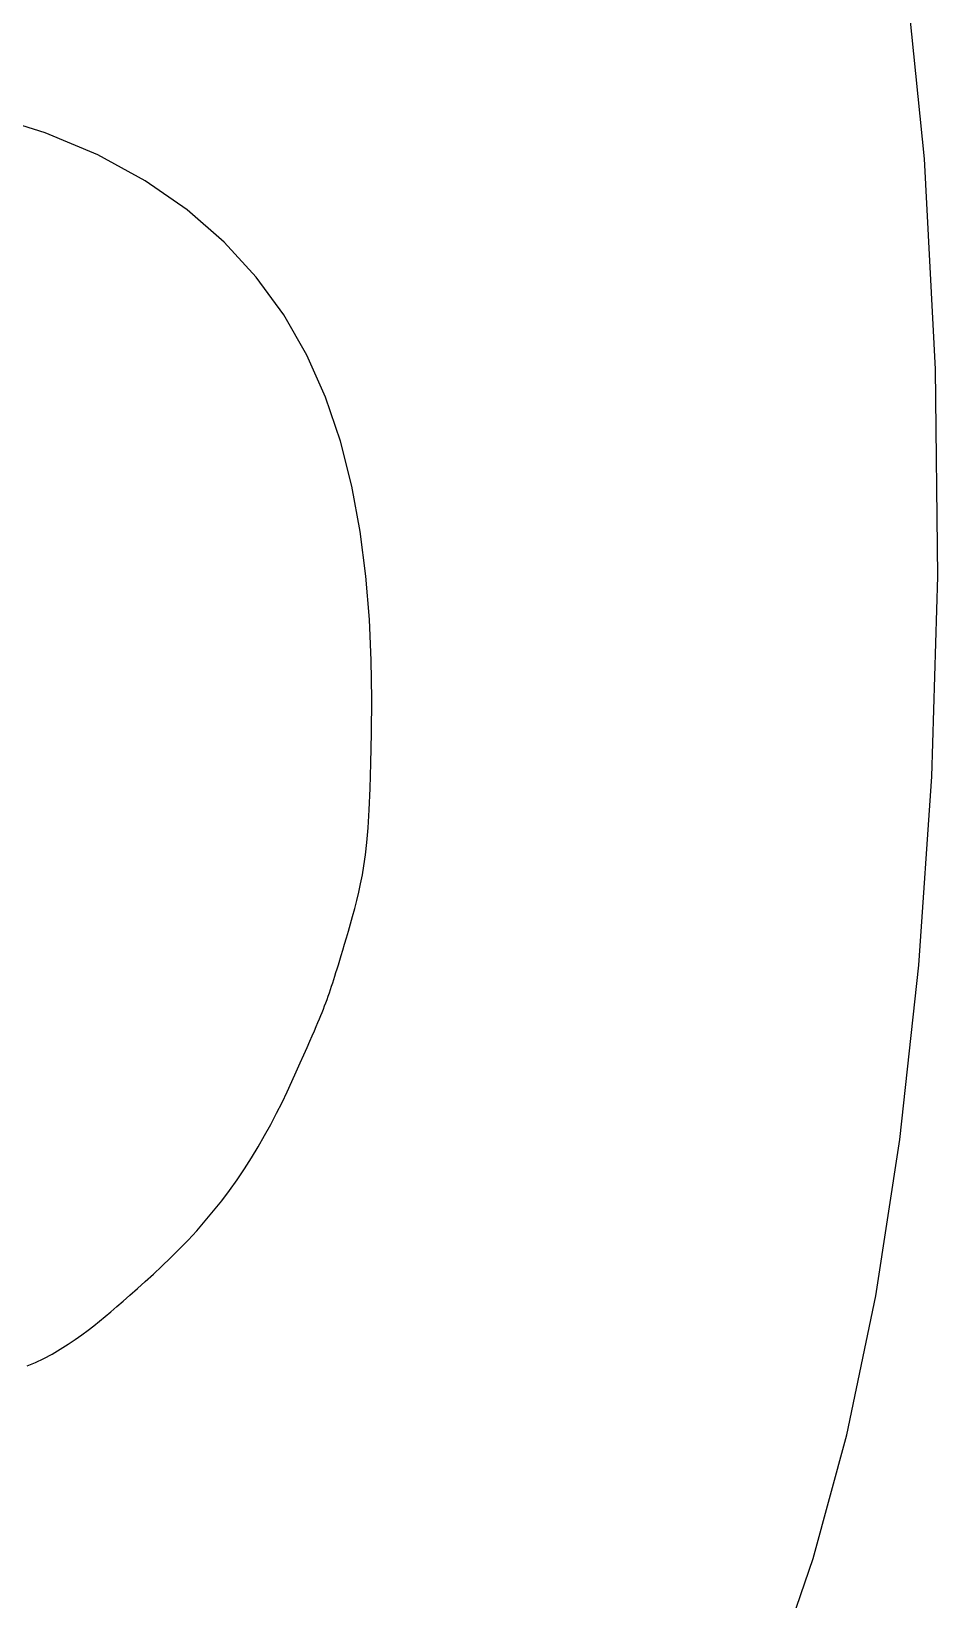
# Model space of a CAD drawing. Extents: x -4 to 53.9, y 13.5 to 77.8.
# Drawn here: x 42.08 to 53.87, y 33.91 to 54.29 of the extents above; entities that cross this region are included whole.
import ezdxf

# ---------------------------------------------------------------- set-up
doc = ezdxf.new("R2010")
doc.units = 0
doc.layers.add('FACE', color=7, linetype='CONTINUOUS')
doc.layers.add('SKULL', color=7, linetype='CONTINUOUS')

# ---------------------------------------------------------------- blocks, each defined once
blk = doc.blocks.new('BLOCK_530')
at = {"layer": 'FACE', "color": 1}
blk.add_lwpolyline([(42.029, 36.945), (42.138, 36.987)], dxfattribs=at)
blk = doc.blocks.new('BLOCK_531')
at = {"layer": 'FACE', "color": 1}
blk.add_lwpolyline([(42.138, 36.987), (42.247, 37.039)], dxfattribs=at)
blk = doc.blocks.new('BLOCK_532')
at = {"layer": 'FACE', "color": 1}
blk.add_lwpolyline([(42.247, 37.039), (42.355, 37.098)], dxfattribs=at)
blk = doc.blocks.new('BLOCK_533')
at = {"layer": 'FACE', "color": 1}
blk.add_lwpolyline([(42.355, 37.098), (42.46, 37.16)], dxfattribs=at)
blk = doc.blocks.new('BLOCK_534')
at = {"layer": 'FACE', "color": 1}
blk.add_lwpolyline([(42.46, 37.16), (42.561, 37.225)], dxfattribs=at)
blk = doc.blocks.new('BLOCK_535')
at = {"layer": 'FACE', "color": 1}
blk.add_lwpolyline([(42.561, 37.225), (42.655, 37.288)], dxfattribs=at)
blk = doc.blocks.new('BLOCK_536')
at = {"layer": 'FACE', "color": 1}
blk.add_lwpolyline([(42.655, 37.288), (42.741, 37.349)], dxfattribs=at)
blk = doc.blocks.new('BLOCK_537')
at = {"layer": 'FACE', "color": 1}
blk.add_lwpolyline([(42.741, 37.349), (42.822, 37.408)], dxfattribs=at)
blk = doc.blocks.new('BLOCK_538')
at = {"layer": 'FACE', "color": 1}
blk.add_lwpolyline([(42.822, 37.408), (42.898, 37.466)], dxfattribs=at)
blk = doc.blocks.new('BLOCK_539')
at = {"layer": 'FACE', "color": 1}
blk.add_lwpolyline([(42.898, 37.466), (42.971, 37.525)], dxfattribs=at)
blk = doc.blocks.new('BLOCK_540')
at = {"layer": 'FACE', "color": 1}
blk.add_lwpolyline([(42.971, 37.525), (43.044, 37.585)], dxfattribs=at)
blk = doc.blocks.new('BLOCK_541')
at = {"layer": 'FACE', "color": 1}
blk.add_lwpolyline([(43.044, 37.585), (43.118, 37.648)], dxfattribs=at)
blk = doc.blocks.new('BLOCK_542')
at = {"layer": 'FACE', "color": 1}
blk.add_lwpolyline([(43.118, 37.648), (43.195, 37.715)], dxfattribs=at)
blk = doc.blocks.new('BLOCK_543')
at = {"layer": 'FACE', "color": 1}
blk.add_lwpolyline([(43.195, 37.715), (43.277, 37.787)], dxfattribs=at)
blk = doc.blocks.new('BLOCK_544')
at = {"layer": 'FACE', "color": 1}
blk.add_lwpolyline([(43.277, 37.787), (43.366, 37.865)], dxfattribs=at)
blk = doc.blocks.new('BLOCK_545')
at = {"layer": 'FACE', "color": 1}
blk.add_lwpolyline([(43.366, 37.865), (43.462, 37.95)], dxfattribs=at)
blk = doc.blocks.new('BLOCK_546')
at = {"layer": 'FACE', "color": 1}
blk.add_lwpolyline([(43.462, 37.95), (43.564, 38.041)], dxfattribs=at)
blk = doc.blocks.new('BLOCK_547')
at = {"layer": 'FACE', "color": 1}
blk.add_lwpolyline([(43.564, 38.041), (43.671, 38.138)], dxfattribs=at)
blk = doc.blocks.new('BLOCK_548')
at = {"layer": 'FACE', "color": 1}
blk.add_lwpolyline([(43.671, 38.138), (43.781, 38.241)], dxfattribs=at)
blk = doc.blocks.new('BLOCK_549')
at = {"layer": 'FACE', "color": 1}
blk.add_lwpolyline([(43.781, 38.241), (43.894, 38.349)], dxfattribs=at)
blk = doc.blocks.new('BLOCK_550')
at = {"layer": 'FACE', "color": 1}
blk.add_lwpolyline([(43.894, 38.349), (44.008, 38.462)], dxfattribs=at)
blk = doc.blocks.new('BLOCK_551')
at = {"layer": 'FACE', "color": 1}
blk.add_lwpolyline([(44.008, 38.462), (44.123, 38.58)], dxfattribs=at)
blk = doc.blocks.new('BLOCK_552')
at = {"layer": 'FACE', "color": 1}
blk.add_lwpolyline([(44.123, 38.58), (44.235, 38.702)], dxfattribs=at)
blk = doc.blocks.new('BLOCK_553')
at = {"layer": 'FACE', "color": 1}
blk.add_lwpolyline([(44.235, 38.702), (44.346, 38.828)], dxfattribs=at)
blk = doc.blocks.new('BLOCK_554')
at = {"layer": 'FACE', "color": 1}
blk.add_lwpolyline([(44.346, 38.828), (44.454, 38.958)], dxfattribs=at)
blk = doc.blocks.new('BLOCK_555')
at = {"layer": 'FACE', "color": 1}
blk.add_lwpolyline([(44.454, 38.958), (44.559, 39.091)], dxfattribs=at)
blk = doc.blocks.new('BLOCK_556')
at = {"layer": 'FACE', "color": 1}
blk.add_lwpolyline([(44.559, 39.091), (44.661, 39.226)], dxfattribs=at)
blk = doc.blocks.new('BLOCK_557')
at = {"layer": 'FACE', "color": 1}
blk.add_lwpolyline([(44.661, 39.226), (44.759, 39.365)], dxfattribs=at)
blk = doc.blocks.new('BLOCK_558')
at = {"layer": 'FACE', "color": 1}
blk.add_lwpolyline([(44.759, 39.365), (44.854, 39.506)], dxfattribs=at)
blk = doc.blocks.new('BLOCK_559')
at = {"layer": 'FACE', "color": 1}
blk.add_lwpolyline([(44.854, 39.506), (44.946, 39.648)], dxfattribs=at)
blk = doc.blocks.new('BLOCK_560')
at = {"layer": 'FACE', "color": 1}
blk.add_lwpolyline([(44.946, 39.648), (45.034, 39.792)], dxfattribs=at)
blk = doc.blocks.new('BLOCK_561')
at = {"layer": 'FACE', "color": 1}
blk.add_lwpolyline([(45.034, 39.792), (45.118, 39.938)], dxfattribs=at)
blk = doc.blocks.new('BLOCK_562')
at = {"layer": 'FACE', "color": 1}
blk.add_lwpolyline([(45.118, 39.938), (45.198, 40.083)], dxfattribs=at)
blk = doc.blocks.new('BLOCK_563')
at = {"layer": 'FACE', "color": 1}
blk.add_lwpolyline([(45.198, 40.083), (45.273, 40.228)], dxfattribs=at)
blk = doc.blocks.new('BLOCK_564')
at = {"layer": 'FACE', "color": 1}
blk.add_lwpolyline([(45.273, 40.228), (45.344, 40.37)], dxfattribs=at)
blk = doc.blocks.new('BLOCK_565')
at = {"layer": 'FACE', "color": 1}
blk.add_lwpolyline([(45.344, 40.37), (45.411, 40.508)], dxfattribs=at)
blk = doc.blocks.new('BLOCK_566')
at = {"layer": 'FACE', "color": 1}
blk.add_lwpolyline([(45.411, 40.508), (45.473, 40.64)], dxfattribs=at)
blk = doc.blocks.new('BLOCK_567')
at = {"layer": 'FACE', "color": 1}
blk.add_lwpolyline([(45.473, 40.64), (45.53, 40.765)], dxfattribs=at)
blk = doc.blocks.new('BLOCK_568')
at = {"layer": 'FACE', "color": 1}
blk.add_lwpolyline([(45.53, 40.765), (45.582, 40.882)], dxfattribs=at)
blk = doc.blocks.new('BLOCK_569')
at = {"layer": 'FACE', "color": 1}
blk.add_lwpolyline([(45.582, 40.882), (45.628, 40.988)], dxfattribs=at)
blk = doc.blocks.new('BLOCK_570')
at = {"layer": 'FACE', "color": 1}
blk.add_lwpolyline([(45.628, 40.988), (45.669, 41.082)], dxfattribs=at)
blk = doc.blocks.new('BLOCK_571')
at = {"layer": 'FACE', "color": 1}
blk.add_lwpolyline([(45.669, 41.082), (45.706, 41.164)], dxfattribs=at)
blk = doc.blocks.new('BLOCK_572')
at = {"layer": 'FACE', "color": 1}
blk.add_lwpolyline([(45.706, 41.164), (45.737, 41.237)], dxfattribs=at)
blk = doc.blocks.new('BLOCK_573')
at = {"layer": 'FACE', "color": 1}
blk.add_lwpolyline([(45.737, 41.237), (45.765, 41.301)], dxfattribs=at)
blk = doc.blocks.new('BLOCK_574')
at = {"layer": 'FACE', "color": 1}
blk.add_lwpolyline([(45.765, 41.301), (45.789, 41.357)], dxfattribs=at)
blk = doc.blocks.new('BLOCK_575')
at = {"layer": 'FACE', "color": 1}
blk.add_lwpolyline([(45.789, 41.357), (45.811, 41.408)], dxfattribs=at)
blk = doc.blocks.new('BLOCK_576')
at = {"layer": 'FACE', "color": 1}
blk.add_lwpolyline([(45.811, 41.408), (45.83, 41.454)], dxfattribs=at)
blk = doc.blocks.new('BLOCK_577')
at = {"layer": 'FACE', "color": 1}
blk.add_lwpolyline([(45.83, 41.454), (45.848, 41.498)], dxfattribs=at)
blk = doc.blocks.new('BLOCK_578')
at = {"layer": 'FACE', "color": 1}
blk.add_lwpolyline([(45.848, 41.498), (45.865, 41.54)], dxfattribs=at)
blk = doc.blocks.new('BLOCK_579')
at = {"layer": 'FACE', "color": 1}
blk.add_lwpolyline([(45.865, 41.54), (45.882, 41.582)], dxfattribs=at)
blk = doc.blocks.new('BLOCK_580')
at = {"layer": 'FACE', "color": 1}
blk.add_lwpolyline([(45.882, 41.582), (45.898, 41.624)], dxfattribs=at)
blk = doc.blocks.new('BLOCK_581')
at = {"layer": 'FACE', "color": 1}
blk.add_lwpolyline([(45.898, 41.624), (45.914, 41.666)], dxfattribs=at)
blk = doc.blocks.new('BLOCK_582')
at = {"layer": 'FACE', "color": 1}
blk.add_lwpolyline([(45.914, 41.666), (45.93, 41.709)], dxfattribs=at)
blk = doc.blocks.new('BLOCK_583')
at = {"layer": 'FACE', "color": 1}
blk.add_lwpolyline([(45.93, 41.709), (45.945, 41.751)], dxfattribs=at)
blk = doc.blocks.new('BLOCK_584')
at = {"layer": 'FACE', "color": 1}
blk.add_lwpolyline([(45.945, 41.751), (45.96, 41.794)], dxfattribs=at)
blk = doc.blocks.new('BLOCK_585')
at = {"layer": 'FACE', "color": 1}
blk.add_lwpolyline([(45.96, 41.794), (45.975, 41.837)], dxfattribs=at)
blk = doc.blocks.new('BLOCK_586')
at = {"layer": 'FACE', "color": 1}
blk.add_lwpolyline([(45.975, 41.837), (45.989, 41.88)], dxfattribs=at)
blk = doc.blocks.new('BLOCK_587')
at = {"layer": 'FACE', "color": 1}
blk.add_lwpolyline([(45.989, 41.88), (46.004, 41.923)], dxfattribs=at)
blk = doc.blocks.new('BLOCK_588')
at = {"layer": 'FACE', "color": 1}
blk.add_lwpolyline([(46.004, 41.923), (46.018, 41.966)], dxfattribs=at)
blk = doc.blocks.new('BLOCK_589')
at = {"layer": 'FACE', "color": 1}
blk.add_lwpolyline([(46.018, 41.966), (46.032, 42.01)], dxfattribs=at)
blk = doc.blocks.new('BLOCK_590')
at = {"layer": 'FACE', "color": 1}
blk.add_lwpolyline([(46.032, 42.01), (46.046, 42.057)], dxfattribs=at)
blk = doc.blocks.new('BLOCK_591')
at = {"layer": 'FACE', "color": 1}
blk.add_lwpolyline([(46.046, 42.057), (46.062, 42.106)], dxfattribs=at)
blk = doc.blocks.new('BLOCK_592')
at = {"layer": 'FACE', "color": 1}
blk.add_lwpolyline([(46.062, 42.106), (46.078, 42.159)], dxfattribs=at)
blk = doc.blocks.new('BLOCK_593')
at = {"layer": 'FACE', "color": 1}
blk.add_lwpolyline([(46.078, 42.159), (46.095, 42.217)], dxfattribs=at)
blk = doc.blocks.new('BLOCK_594')
at = {"layer": 'FACE', "color": 1}
blk.add_lwpolyline([(46.095, 42.217), (46.114, 42.28)], dxfattribs=at)
blk = doc.blocks.new('BLOCK_595')
at = {"layer": 'FACE', "color": 1}
blk.add_lwpolyline([(46.114, 42.28), (46.135, 42.349)], dxfattribs=at)
blk = doc.blocks.new('BLOCK_596')
at = {"layer": 'FACE', "color": 1}
blk.add_lwpolyline([(46.135, 42.349), (46.157, 42.425)], dxfattribs=at)
blk = doc.blocks.new('BLOCK_597')
at = {"layer": 'FACE', "color": 1}
blk.add_lwpolyline([(46.157, 42.425), (46.182, 42.507)], dxfattribs=at)
blk = doc.blocks.new('BLOCK_598')
at = {"layer": 'FACE', "color": 1}
blk.add_lwpolyline([(46.182, 42.507), (46.207, 42.596)], dxfattribs=at)
blk = doc.blocks.new('BLOCK_599')
at = {"layer": 'FACE', "color": 1}
blk.add_lwpolyline([(46.207, 42.596), (46.234, 42.689)], dxfattribs=at)
blk = doc.blocks.new('BLOCK_600')
at = {"layer": 'FACE', "color": 1}
blk.add_lwpolyline([(46.234, 42.689), (46.261, 42.788)], dxfattribs=at)
blk = doc.blocks.new('BLOCK_601')
at = {"layer": 'FACE', "color": 1}
blk.add_lwpolyline([(46.261, 42.788), (46.289, 42.89)], dxfattribs=at)
blk = doc.blocks.new('BLOCK_602')
at = {"layer": 'FACE', "color": 1}
blk.add_lwpolyline([(46.289, 42.89), (46.315, 42.995)], dxfattribs=at)
blk = doc.blocks.new('BLOCK_603')
at = {"layer": 'FACE', "color": 1}
blk.add_lwpolyline([(46.315, 42.995), (46.341, 43.103)], dxfattribs=at)
blk = doc.blocks.new('BLOCK_604')
at = {"layer": 'FACE', "color": 1}
blk.add_lwpolyline([(46.341, 43.103), (46.366, 43.213)], dxfattribs=at)
blk = doc.blocks.new('BLOCK_605')
at = {"layer": 'FACE', "color": 1}
blk.add_lwpolyline([(46.366, 43.213), (46.389, 43.326)], dxfattribs=at)
blk = doc.blocks.new('BLOCK_606')
at = {"layer": 'FACE', "color": 1}
blk.add_lwpolyline([(46.389, 43.326), (46.41, 43.447)], dxfattribs=at)
blk = doc.blocks.new('BLOCK_607')
at = {"layer": 'FACE', "color": 1}
blk.add_lwpolyline([(46.41, 43.447), (46.43, 43.586)], dxfattribs=at)
blk = doc.blocks.new('BLOCK_608')
at = {"layer": 'FACE', "color": 1}
blk.add_lwpolyline([(46.43, 43.586), (46.447, 43.748)], dxfattribs=at)
blk = doc.blocks.new('BLOCK_609')
at = {"layer": 'FACE', "color": 1}
blk.add_lwpolyline([(46.447, 43.748), (46.463, 43.941)], dxfattribs=at)
blk = doc.blocks.new('BLOCK_610')
at = {"layer": 'FACE', "color": 1}
blk.add_lwpolyline([(46.463, 43.941), (46.477, 44.172)], dxfattribs=at)
blk = doc.blocks.new('BLOCK_611')
at = {"layer": 'FACE', "color": 1}
blk.add_lwpolyline([(46.477, 44.172), (46.489, 44.449)], dxfattribs=at)
blk = doc.blocks.new('BLOCK_612')
at = {"layer": 'FACE', "color": 1}
blk.add_lwpolyline([(46.489, 44.449), (46.5, 44.779)], dxfattribs=at)
blk = doc.blocks.new('BLOCK_613')
at = {"layer": 'FACE', "color": 1}
blk.add_lwpolyline([(46.5, 44.779), (46.508, 45.169)], dxfattribs=at)
blk = doc.blocks.new('BLOCK_614')
at = {"layer": 'FACE', "color": 1}
blk.add_lwpolyline([(46.508, 45.169), (46.511, 45.617)], dxfattribs=at)
blk = doc.blocks.new('BLOCK_615')
at = {"layer": 'FACE', "color": 1}
blk.add_lwpolyline([(46.511, 45.617), (46.504, 46.113)], dxfattribs=at)
blk = doc.blocks.new('BLOCK_616')
at = {"layer": 'FACE', "color": 1}
blk.add_lwpolyline([(46.504, 46.113), (46.48, 46.648)], dxfattribs=at)
blk = doc.blocks.new('BLOCK_617')
at = {"layer": 'FACE', "color": 1}
blk.add_lwpolyline([(46.48, 46.648), (46.434, 47.211)], dxfattribs=at)
blk = doc.blocks.new('BLOCK_618')
at = {"layer": 'FACE', "color": 1}
blk.add_lwpolyline([(46.434, 47.211), (46.36, 47.792)], dxfattribs=at)
blk = doc.blocks.new('BLOCK_619')
at = {"layer": 'FACE', "color": 1}
blk.add_lwpolyline([(46.36, 47.792), (46.252, 48.38)], dxfattribs=at)
blk = doc.blocks.new('BLOCK_620')
at = {"layer": 'FACE', "color": 1}
blk.add_lwpolyline([(46.252, 48.38), (46.104, 48.965)], dxfattribs=at)
blk = doc.blocks.new('BLOCK_621')
at = {"layer": 'FACE', "color": 1}
blk.add_lwpolyline([(46.104, 48.965), (45.91, 49.536)], dxfattribs=at)
blk = doc.blocks.new('BLOCK_622')
at = {"layer": 'FACE', "color": 1}
blk.add_lwpolyline([(45.91, 49.536), (45.666, 50.085)], dxfattribs=at)
blk = doc.blocks.new('BLOCK_623')
at = {"layer": 'FACE', "color": 1}
blk.add_lwpolyline([(45.666, 50.085), (45.366, 50.606)], dxfattribs=at)
blk = doc.blocks.new('BLOCK_624')
at = {"layer": 'FACE', "color": 1}
blk.add_lwpolyline([(45.366, 50.606), (45.009, 51.097)], dxfattribs=at)
blk = doc.blocks.new('BLOCK_625')
at = {"layer": 'FACE', "color": 1}
blk.add_lwpolyline([(45.009, 51.097), (44.592, 51.553)], dxfattribs=at)
blk = doc.blocks.new('BLOCK_626')
at = {"layer": 'FACE', "color": 1}
blk.add_lwpolyline([(44.592, 51.553), (44.111, 51.972)], dxfattribs=at)
blk = doc.blocks.new('BLOCK_627')
at = {"layer": 'FACE', "color": 1}
blk.add_lwpolyline([(44.111, 51.972), (43.565, 52.351)], dxfattribs=at)
blk = doc.blocks.new('BLOCK_628')
at = {"layer": 'FACE', "color": 1}
blk.add_lwpolyline([(43.565, 52.351), (42.949, 52.686)], dxfattribs=at)
blk = doc.blocks.new('BLOCK_629')
at = {"layer": 'FACE', "color": 1}
blk.add_lwpolyline([(42.949, 52.686), (42.262, 52.974)], dxfattribs=at)
blk = doc.blocks.new('BLOCK_630')
at = {"layer": 'FACE', "color": 1}
blk.add_lwpolyline([(42.262, 52.974), (41.5, 53.213)], dxfattribs=at)
blk = doc.blocks.new('BLOCK_966')
at = {"layer": 'SKULL', "color": 3}
blk.add_lwpolyline([(51.762, 33.009), (52.253, 34.439)], dxfattribs=at)
blk = doc.blocks.new('BLOCK_967')
at = {"layer": 'SKULL', "color": 3}
blk.add_lwpolyline([(52.253, 34.439), (52.689, 36.047)], dxfattribs=at)
blk = doc.blocks.new('BLOCK_968')
at = {"layer": 'SKULL', "color": 3}
blk.add_lwpolyline([(52.689, 36.047), (53.067, 37.856)], dxfattribs=at)
blk = doc.blocks.new('BLOCK_969')
at = {"layer": 'SKULL', "color": 3}
blk.add_lwpolyline([(53.067, 37.856), (53.381, 39.888)], dxfattribs=at)
blk = doc.blocks.new('BLOCK_970')
at = {"layer": 'SKULL', "color": 3}
blk.add_lwpolyline([(53.381, 39.888), (53.628, 42.152)], dxfattribs=at)
blk = doc.blocks.new('BLOCK_971')
at = {"layer": 'SKULL', "color": 3}
blk.add_lwpolyline([(53.628, 42.152), (53.796, 44.608)], dxfattribs=at)
blk = doc.blocks.new('BLOCK_972')
at = {"layer": 'SKULL', "color": 3}
blk.add_lwpolyline([(53.796, 44.608), (53.872, 47.207)], dxfattribs=at)
blk = doc.blocks.new('BLOCK_973')
at = {"layer": 'SKULL', "color": 3}
blk.add_lwpolyline([(53.872, 47.207), (53.844, 49.9)], dxfattribs=at)
blk = doc.blocks.new('BLOCK_974')
at = {"layer": 'SKULL', "color": 3}
blk.add_lwpolyline([(53.844, 49.9), (53.699, 52.637)], dxfattribs=at)
blk = doc.blocks.new('BLOCK_975')
at = {"layer": 'SKULL', "color": 3}
blk.add_lwpolyline([(53.699, 52.637), (53.425, 55.369)], dxfattribs=at)

msp = doc.modelspace()

# ---------------------------------------------------------------- block references
at = {"layer": 'FACE'}
for name in ['BLOCK_630', 'BLOCK_629', 'BLOCK_628', 'BLOCK_627', 'BLOCK_626', 'BLOCK_625', 'BLOCK_624', 'BLOCK_623', 'BLOCK_622', 'BLOCK_621', 'BLOCK_620', 'BLOCK_619', 'BLOCK_618', 'BLOCK_617', 'BLOCK_616', 'BLOCK_615', 'BLOCK_614', 'BLOCK_613', 'BLOCK_612', 'BLOCK_611', 'BLOCK_610', 'BLOCK_609', 'BLOCK_608', 'BLOCK_606', 'BLOCK_607', 'BLOCK_605', 'BLOCK_603', 'BLOCK_604', 'BLOCK_601', 'BLOCK_602', 'BLOCK_599', 'BLOCK_600', 'BLOCK_596', 'BLOCK_597', 'BLOCK_598', 'BLOCK_593', 'BLOCK_594', 'BLOCK_595', 'BLOCK_589', 'BLOCK_590', 'BLOCK_591', 'BLOCK_592', 'BLOCK_584', 'BLOCK_585', 'BLOCK_586', 'BLOCK_587', 'BLOCK_588', 'BLOCK_580', 'BLOCK_581', 'BLOCK_582', 'BLOCK_583', 'BLOCK_575', 'BLOCK_576', 'BLOCK_577', 'BLOCK_578', 'BLOCK_579', 'BLOCK_572', 'BLOCK_573', 'BLOCK_574', 'BLOCK_569', 'BLOCK_570', 'BLOCK_571', 'BLOCK_568', 'BLOCK_566', 'BLOCK_567', 'BLOCK_564', 'BLOCK_565', 'BLOCK_563', 'BLOCK_562', 'BLOCK_560', 'BLOCK_561', 'BLOCK_559', 'BLOCK_557', 'BLOCK_558', 'BLOCK_556', 'BLOCK_554', 'BLOCK_555', 'BLOCK_553', 'BLOCK_551', 'BLOCK_552', 'BLOCK_549', 'BLOCK_550', 'BLOCK_547', 'BLOCK_548', 'BLOCK_545', 'BLOCK_546', 'BLOCK_543', 'BLOCK_544', 'BLOCK_539', 'BLOCK_540', 'BLOCK_541', 'BLOCK_542', 'BLOCK_536', 'BLOCK_537', 'BLOCK_538', 'BLOCK_533', 'BLOCK_534', 'BLOCK_535', 'BLOCK_530', 'BLOCK_531', 'BLOCK_532']:
    msp.add_blockref(name, (0, 0), dxfattribs=at)
at = {"layer": 'SKULL'}
for name in ['BLOCK_975', 'BLOCK_974', 'BLOCK_973', 'BLOCK_972', 'BLOCK_971', 'BLOCK_970', 'BLOCK_969', 'BLOCK_968', 'BLOCK_967', 'BLOCK_966']:
    msp.add_blockref(name, (0, 0), dxfattribs=at)

doc.saveas('drawing.dxf')
